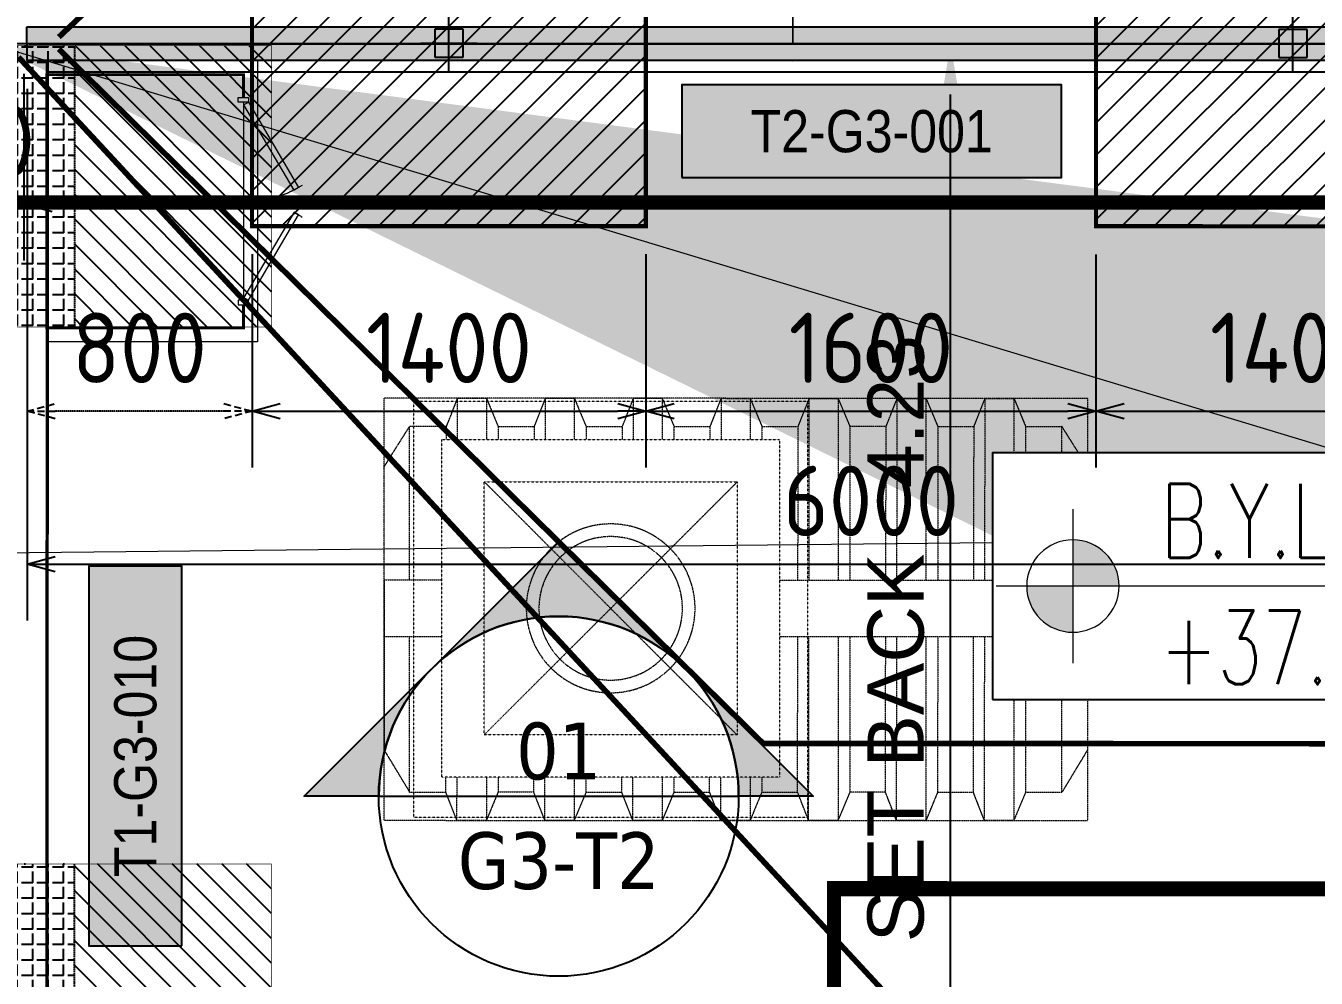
# Model space of a CAD drawing. Header units: centimetres. Extents: x -6122352 to 7132207, y -1694241 to 1947892.
# Drawn here: x 23496 to 28082, y -111773 to -108389 of the extents above; entities that cross this region are included whole.
import ezdxf
from ezdxf.enums import TextEntityAlignment as Align
from ezdxf.xclip import XClip

# ---------------------------------------------------------------- set-up
doc = ezdxf.new("R2010")
doc.units = ezdxf.units.CM
doc.header["$MEASUREMENT"] = 0
doc.header["$XCLIPFRAME"] = 2
doc.header["$PDMODE"] = 66
doc.header["$PDSIZE"] = 100
for name, pattern in [('2. HG-ST XR COL 3A (5V 7V 9V 11V - GF (4M & 5D-E)$0$HIDDEN', [0.375, 0.25, -0.125]), ('DASHED2', [0.375, 0.25, -0.125]), ('DU23023_KAA_00_XX_M2_TR_KPTB_0024$0$DU23023_KAA_00_XX_M2_TR_XRBS_0024$0$PHANTOM2', [1.25, 0.625, -0.125, 0.125, -0.125, 0.125, -0.125]), ('HIDDEN', [0.375, 0.25, -0.125]), ('LTH-4G-M-XR-GROUND FLOOR PLAN$0$HIDDEN2', [0.1875, 0.125, -0.0625]), ('XR-AR-END-SETTING OUT PLAN$0$23261-XR-AR-SI-GF$0$HIDDEN', [0.375, 0.25, -0.125])]:
    doc.linetypes.add(name, pattern=pattern)
for name, color, linetype in [('00-MI-DIM', 7, 'Continuous'), ('23585-XR-AR-BOUNDARY WALLS AND SETBACKS$0$setback', 7, 'XR-AR-END-SETTING OUT PLAN$0$23261-XR-AR-SI-GF$0$HIDDEN'), ('@MI-FOOTINGS', 7, 'Continuous'), ('@MI-REF LAYER', 7, 'Continuous'), ('@MI-TYPE-01', 30, 'Continuous'), ('@MI-TYPE-02', 6, 'Continuous'), ('B_TH_6', 7, 'Continuous'), ('CTECH-Text 2.5mm', 2, 'Continuous'), ('PANEL-TAGS', 7, 'Continuous'), ('VD-WS-TEXT', 8, 'Continuous'), ('VD-WS-WATER TANK', 7, 'Continuous'), ('XR-AR-END-SETTING OUT PLAN$0$23585-XR-AR-END-GROUND FLOOR$0$A-Flor-Strs', 1, 'Continuous'), ('XREF1$0$S-LEVELS', 2, 'Continuous'), ('XREF1$0$TYPICAL NEW PROFILE', 3, 'Continuous')]:
    doc.layers.add(name, color=color, linetype=linetype)
doc.layers.add('08-Compound Wall-2', color=6, linetype='Continuous', lineweight=25, true_color=0xff00ff)
doc.layers.add('23585-XR-AR-DAMAC PLOT LIMITS$0$1-End units', color=7, linetype='Continuous', lineweight=5, true_color=0xf8991e)
for name, color, linetype, lineweight in [('23585-XR-AR-DAMAC PLOT LIMITS$0$1-Mid units', 41, 'Continuous', 5), ('A-ANNO-TEXT', 3, 'Continuous', 25), ('LTH-4G-M-XR-GROUND FLOOR PLAN$0$1717 X Water Tank Location_5B$0$00 Line 2', 6, 'Continuous', 13), ('XREF1$0$36-TAGLVL', 23, 'Continuous', 9)]:
    doc.layers.add(name, color=color, linetype=linetype, lineweight=lineweight)
doc.layers.add('LTH-4G-M-XR-GROUND FLOOR PLAN$0$PDF_Geometry', color=7, linetype='Continuous', true_color=0xcccccc)
doc.styles.add('DIMTEXT', font='romans.shx', dxfattribs={"width": 0.8})
doc.styles.add('Gen-Text', font='arial.ttf', dxfattribs={"height": 2.5})
doc.styles.add('PANELTAG_STYLE', font='arial.ttf')
doc.styles.add('Schueco-BEMSTIL', font='isocpeur.ttf', dxfattribs={"width": 0.9})
doc.styles.get("Standard").update_dxf_attribs({"font": 'arial.ttf'})
doc.styles.add('tahoma', font='tahoma.ttf')
doc.styles.add('XREF1$0$DLT_TEXT', font='romans.shx', dxfattribs={"width": 0.7})
doc.dimstyles.new('Dim Arrow Ann', dxfattribs={"dimtxt": 2.5, "dimasz": 3, "dimexe": 1.5, "dimexo": 1.5, "dimgap": 1, "dimtad": 1, "dimdec": 0, "dimlfac": 1000, "dimzin": 0, "dimdsep": 46, "dimtxsty": 'Gen-Text', "dimblk": 'ARCHTICK', "dimcen": 0, "dimclrd": 7, "dimclre": 7, "dimclrt": 7, "dimadec": 0, "dimazin": 0, "dimtfac": 1, "dimtdec": 0, "dimtofl": 0, "dimtmove": 2, "dimatfit": 3, "dimfxl": 1, "dimtolj": 1, "dimtzin": 0, "dimlwd": 0, "dimlwe": 0, "dimarcsym": 0})
doc.dimstyles.new('DIM-25', dxfattribs={"dimscale": 25, "dimtxt": 2.5, "dimasz": 2.5, "dimexe": 1.25, "dimexo": 0.625, "dimgap": 1, "dimtad": 1, "dimdec": 0, "dimdsep": 46, "dimtxsty": 'DIMTEXT', "dimblk": 'AROW', "dimcen": 2.5, "dimse1": 1, "dimse2": 1, "dimclrd": 1, "dimclre": 1, "dimclrt": 2, "dimadec": 0, "dimazin": 0, "dimtfac": 1, "dimtdec": 0, "dimtmove": 0, "dimatfit": 3, "dimfxl": 1, "dimarcsym": 0})
doc.dimstyles.new('MI- JWC-TXT-2.5 MM', dxfattribs={"dimscale": 1.5, "dimtxt": 2.5, "dimasz": 1, "dimexe": 2, "dimexo": 1, "dimgap": 1, "dimtad": 1, "dimdec": 0, "dimdsep": 46, "dimtxsty": 'Schueco-BEMSTIL', "dimblk": 'OPEN30', "dimcen": 0, "dimdle": 2, "dimclrd": 140, "dimclre": 8, "dimclrt": 40, "dimadec": 0, "dimazin": 2, "dimtfac": 1, "dimtdec": 0, "dimtix": 1, "dimtmove": 2, "dimatfit": 3, "dimldrblk": 'OPEN', "dimfxl": 2, "dimlwd": -1, "dimlwe": -1, "dimarcsym": 0})
doc.dimstyles.get("Standard").update_dxf_attribs({"dimtxt": 5, "dimasz": 0.5, "dimexe": 0.18, "dimexo": 0.0625, "dimgap": 0.09, "dimtad": 0, "dimtih": 1, "dimtoh": 1, "dimdec": 0, "dimzin": 0, "dimdsep": 46, "dimtxsty": 'Standard', "dimcen": 0.09, "dimadec": 0, "dimazin": 0, "dimtfac": 1, "dimtdec": 0, "dimtofl": 0, "dimtmove": 0, "dimatfit": 3, "dimfxl": 1, "dimtolj": 1, "dimtzin": 0, "dimarcsym": 0})

# ---------------------------------------------------------------- blocks, each defined once
blk = doc.blocks.new('23585-XR-AR-BOUNDARY WALLS AND SETBACKS')
at = {"layer": '08-Compound Wall-2'}
blk.add_lwpolyline([(496541.7731, 2768864.5804), (496524.1519, 2768880.7264), (496522.0914, 2768878.4777), (496518.038, 2768874.0539), (496513.9846, 2768869.6301), (496509.9312, 2768865.2065), (496505.8776, 2768860.7825), (496503.7496, 2768858.4601), (496501.8242, 2768856.3589), (496497.7708, 2768851.9351), (496497.5682, 2768851.714), (496493.7174, 2768847.5113), (496493.5148, 2768847.2902), (496489.4614, 2768842.8663), (496487.6696, 2768840.911), (496505.2906, 2768824.7644)], dxfattribs=at)
at = {"layer": '23585-XR-AR-BOUNDARY WALLS AND SETBACKS$0$setback', "ltscale": 40, "const_width": 0.05}
blk.add_lwpolyline([(496524.3309, 2768876.6291), (496524.2296, 2768876.5186), (496520.1762, 2768872.0948), (496516.1228, 2768867.671), (496512.0694, 2768863.2474), (496508.0158, 2768858.8234), (496505.8878, 2768856.501), (496503.9623, 2768854.3997), (496499.909, 2768849.976), (496499.7068, 2768849.7552), (496495.8556, 2768845.5522), (496495.6534, 2768845.3314), (496491.6994, 2768841.0161), (496506.0763, 2768827.8422), (496510.2328, 2768832.3785), (496514.2862, 2768836.8022), (496518.3396, 2768841.226), (496522.3932, 2768845.6499), (496526.4466, 2768850.0736), (496530.5, 2768854.4974), (496534.5534, 2768858.9211), (496538.7081, 2768863.4555), (496524.3309, 2768876.6291)], dxfattribs=at)
blk = doc.blocks.new('A$C9d9485f6')
at = {"layer": 'A-ANNO-TEXT', "rotation": 312.4881850805905}
blk.add_blockref('23585-XR-AR-BOUNDARY WALLS AND SETBACKS', (-2377088.5348, -1504219.2521), dxfattribs=at)
blk = doc.blocks.new('23585-XR-AR-DAMAC PLOT LIMITS')
at = {"layer": '23585-XR-AR-DAMAC PLOT LIMITS$0$1-End units', "color": 251, "true_color": 0x636466}
blk.add_lwpolyline([(496511.3387, 2768831.3651), (496505.1555, 2768824.6169), (496487.4607, 2768840.8311), (496489.3877, 2768842.9339), (496493.4411, 2768847.3577), (496493.6437, 2768847.5789)], close=True, dxfattribs=at)
at = {"layer": '23585-XR-AR-DAMAC PLOT LIMITS$0$1-Mid units', "color": 251, "true_color": 0x636466}
for points in [[(496489.3877, 2768842.9339), (496471.6925, 2768859.1475), (496475.7459, 2768863.5715), (496493.4411, 2768847.3577)], [(496489.3877, 2768842.9339), (496487.4607, 2768840.8311), (496485.3329, 2768838.5089), (496467.6391, 2768854.7239), (496471.6925, 2768859.1475)]]:
    blk.add_lwpolyline(points, close=True, dxfattribs=at)
blk = doc.blocks.new('A$Cf093b529')
at = {"layer": 'A-ANNO-TEXT'}
blk.add_blockref('23585-XR-AR-DAMAC PLOT LIMITS', (-495391.9901, -2768603.4419), dxfattribs=at)
blk = doc.blocks.new('_ArchTick')
at = {"color": 0, "linetype": 'ByBlock', "const_width": 0.15}
blk.add_lwpolyline([(-0.5, -0.5), (0.5, 0.5)], dxfattribs=at)
blk = doc.blocks.new('XR-AR-END-SETTING OUT PLAN')
at = {"layer": 'XR-AR-END-SETTING OUT PLAN$0$23585-XR-AR-END-GROUND FLOOR$0$A-Flor-Strs', "color": 8}
blk.add_lwpolyline([(3000.1, 19773.3), (3000.1, 20973.3), (9090, 20973.2)], dxfattribs=at)
blk = doc.blocks.new('END UNIT')
at = {"xscale": 0.001, "yscale": 0.001, "zscale": 0.001}
blk.add_blockref('XR-AR-END-SETTING OUT PLAN', (-9.1502, 0), dxfattribs=at)
blk = doc.blocks.new('TH_6')
blk.add_blockref('END UNIT', (495802.3054, 2769163.9966))
blk = doc.blocks.new('A$Ce2a03a74')
at = {"layer": 'B_TH_6', "xscale": 999.9914829579993, "yscale": 999.9914829579993, "zscale": 999.9914829579993}
blk.add_blockref('TH_6', (-495790404.5, -2769140733.3), dxfattribs=at)
blk = doc.blocks.new('23585-XR-AR-MALDIVE-2$0$TH_6')
at = {"ltscale": 10, "xscale": 0.00100002623446598, "yscale": 0.00100002623446598, "zscale": 0.00100002623446598}
blk.add_blockref('A$Ce2a03a74', (495794.6272, 2769164.3184), dxfattribs=at)
blk = doc.blocks.new('A$C7cae1d29')
at = {"color": 1, "true_color": 0xeb0000, "const_width": 0.008}
blk.add_lwpolyline([(33.1501, 0.0002), (27.1501, 0.0002), (21.1502, 0.0003), (15.1501, 0.0002), (9.1502, 0.0003), (0, 0.0003), (0.0003, 24.0004), (2.8502, 24.0003), (8.8502, 24.0003), (9.1502, 24.0003), (14.8502, 24.0003), (15.1502, 24.0003), (21.1502, 24.0003), (24.0024, 24.0001), (27.152, 24.0001), (33.1504, 24.0002), (42.303, 24.0002), (42.3028, 0)], close=True, dxfattribs=at)
blk = doc.blocks.new('AROW')
at = {"color": 1, "ltscale": 100}
for p, q in [((0, -1), (0, 1)), ((0, 0), (-3, 0))]:
    blk.add_line(p, q, dxfattribs=at)
blk.add_solid([(-1.28, 0.213), (-1.28, -0.213), (0, 0)], dxfattribs=at)
blk = doc.blocks.new('*D426')
at = {"layer": 'CTECH-Text 2.5mm', "color": 8, "lineweight": -2, "ltscale": 10, "transparency": 16777216}
blk.add_line((0.1, -0.1674), (0.9, -0.1674), dxfattribs=at)
at = {"layer": 'Defpoints', "color": 0, "ltscale": 10, "transparency": 16777216}
for p in [(0.05, 0), (0.95, 0), (0.95, -0.1674)]:
    blk.add_point(p, dxfattribs=at)
at = {"layer": 'CTECH-Text 2.5mm', "color": 8, "lineweight": -2, "ltscale": 10, "transparency": 16777216, "xscale": 0.05, "yscale": 0.05, "zscale": 0.05, "rotation": 180}
blk.add_blockref('AROW', (0.05, -0.1674), dxfattribs=at)
at = {"layer": 'CTECH-Text 2.5mm', "color": 8, "lineweight": -2, "ltscale": 10, "transparency": 16777216, "xscale": 0.05, "yscale": 0.05, "zscale": 0.05}
blk.add_blockref('AROW', (0.95, -0.1674), dxfattribs=at)
at = {"layer": 'CTECH-Text 2.5mm', "color": 8, "ltscale": 10, "transparency": 16777216, "insert": (0.5, -0.1124), "char_height": 0.09, "attachment_point": 5, "style": 'DIMTEXT'}
blk.add_mtext('900', dxfattribs=at)
blk = doc.blocks.new('*D425')
at = {"layer": 'CTECH-Text 2.5mm', "color": 8, "lineweight": -2, "ltscale": 10, "transparency": 16777216}
blk.add_line((0.8453, -0.65), (0.8453, -0.05), dxfattribs=at)
at = {"layer": 'Defpoints', "color": 0, "ltscale": 10, "transparency": 16777216}
for p in [(0.8453, 0), (0.95, 0), (0.95, -0.7)]:
    blk.add_point(p, dxfattribs=at)
at = {"layer": 'CTECH-Text 2.5mm', "color": 8, "lineweight": -2, "ltscale": 10, "transparency": 16777216, "xscale": 0.05, "yscale": 0.05, "zscale": 0.05}
for p, rotation in [((0.8453, 0), 90), ((0.8453, -0.7), 270)]:
    blk.add_blockref('AROW', p, dxfattribs=dict(at, rotation=rotation))
at = {"layer": 'CTECH-Text 2.5mm', "color": 8, "ltscale": 10, "transparency": 16777216, "insert": (0.7903, -0.35), "char_height": 0.09, "attachment_point": 5, "rotation": 90, "style": 'DIMTEXT'}
blk.add_mtext('700', dxfattribs=at)
blk = doc.blocks.new('WATER TANK-5G')
at = {"layer": 'VD-WS-WATER TANK', "color": 8, "linetype": 'HIDDEN', "lineweight": 0}
for p, q in [((-1250, 750), (-1250, -750)), ((-1250, 750), (1250, 750)), ((1250, -750), (1250, 750)), ((-1250, 506.4), (-1159.5, 650)), ((-1030.3, 650.1), (-1159.5, 650)), ((-1030.3, 650.1), (-1159.5, 650)), ((-1159.5, 104.3), (-1159.5, 650)), ((-717.8, 650.4), (-847, 650.3)), ((-534.5, 650.3), (-405.3, 650.3)), ((-92.8, 650.3), (-222, 650)), ((219.7, 650.3), (90.5, 650.3)), ((532.2, 650.3), (403, 650.3)), ((844.7, 650.2), (715.5, 650)), ((1030.3, 650.1), (1159.5, 650)), ((1030.3, 650.1), (1159.5, 650)), ((1159.5, 104.3), (1159.5, 650)), ((1250, 506.4), (1159.5, 650)), ((-1250, 6.4), (-1250, 506.4)), ((1250, 6.4), (1250, 506.4)), ((1250, 6.4), (1250, 506.4)), ((-1250, 104.3), (-1250, -97.9)), ((1250, 104.3), (1250, -97.9)), ((-1250, 0), (-1250, -500)), ((1250, 0), (1250, -500)), ((1250, 0), (1250, -500)), ((-1159.5, -650), (-1159.5, -97.9)), ((1159.5, -649.4), (1159.5, -97.9)), ((-1250, -500), (-1159.5, -650)), ((1250, -500), (1159.5, -649.4)), ((-1030.2, -649.9), (-1159.5, -650)), ((-717.8, -649.6), (-844.7, -649.7)), ((-532.2, -649.7), (-405.3, -649.7)), ((-92.8, -649.7), (-219.7, -650)), ((219.7, -649.8), (92.8, -649.8)), ((532.2, -649.4), (405.3, -649.7)), ((532.3, -650), (532.2, -650)), ((844.7, -649), (717.8, -649.2)), ((1159.5, -649.4), (1030.3, -649.7)), ((1250, -750), (-1250, -750))]:
    blk.add_line(p, q, dxfattribs=at)
at = {"layer": 'VD-WS-WATER TANK', "color": 8, "linetype": 'HIDDEN', "lineweight": 0, "ltscale": 0.2}
for p, q in [((-5.4, 453.5), (894.6, -446.5)), ((894.6, 453.5), (-5.4, -446.5))]:
    blk.add_line(p, q, dxfattribs=at)
at = {"layer": 'VD-WS-WATER TANK', "color": 8, "linetype": 'HIDDEN', "lineweight": 0}
for points in [[(-885.4, 104.3), (-886.4, 750), (-988.6, 750), (-1030.3, 650.3), (-1030.3, 104.3)], [(-988.6, 750), (-988.6, 104.3)], [(-846, 104.3), (-847, 650.3), (-886.4, 750)], [(-572.9, 104.3), (-573.9, 750), (-676.1, 750), (-717.8, 650.3), (-717.8, 104.3)], [(-676.1, 750), (-676.1, 104.3)], [(-533.5, 104.3), (-534.5, 650.3), (-573.9, 750)], [(-260.4, 104.3), (-261.4, 750), (-363.6, 750), (-405.3, 650.3), (-405.3, 104.3)], [(-363.6, 750), (-363.6, 104.3)], [(-221, 104.3), (-222, 650.3), (-261.4, 750)], [(51.3, 603.5), (51.1, 750), (-51.1, 750), (-92.8, 650.3), (-92.8, 603.5)], [(-51.1, 750), (-51.1, 603.5)], [(90.6, 603.5), (90.5, 650.3), (51.1, 750)], [(363.8, 603.5), (363.6, 750), (261.4, 750), (219.7, 650.3), (219.7, 603.5)], [(261.4, 750), (261.4, 603.5)], [(403.1, 603.5), (403, 650.3), (363.6, 750)], [(676.3, 603.5), (676.1, 750), (573.9, 750), (532.2, 650.3), (532.2, 603.5)], [(573.9, 750), (573.9, 603.5)], [(715.6, 603.5), (715.5, 650.3), (676.1, 750)], [(988.8, 603.5), (988.6, 750), (886.4, 750), (844.7, 650.3), (844.7, 603.5)], [(886.4, 750), (886.4, 603.5)], [(1028.1, 603.5), (1028, 650.3), (988.6, 750)], [(-155.4, 104.3), (-1250, 104.3), (-1250, -97.9), (-155.4, -97.9)], [(1044.6, -97.9), (1250, -97.9), (1250, 104.3), (1044.6, 104.3)], [(-1030.3, -97.9), (-1030.3, -649.7), (-988.6, -750), (-884.1, -750), (-844.7, -649.7), (-845.6, -97.9)], [(-988.6, -97.9), (-988.6, -750)], [(-884.1, -750), (-885.1, -97.9)], [(-717.8, -97.9), (-717.8, -649.7), (-676.1, -750), (-571.6, -750), (-532.2, -649.7), (-533.1, -97.9)], [(-676.1, -97.9), (-676.1, -750)], [(-571.6, -750), (-572.6, -97.9)], [(-405.3, -97.9), (-405.3, -649.7), (-363.6, -750), (-259.1, -750), (-219.7, -649.7), (-220.6, -97.9)], [(-363.6, -97.9), (-363.6, -750)], [(-259.1, -750), (-260.1, -97.9)], [(-92.8, -596.5), (-92.8, -649.7), (-51.1, -750), (53.4, -750), (92.8, -649.7), (92.8, -596.5)], [(-51.1, -596.5), (-51.1, -750)], [(53.4, -750), (53.2, -596.5)], [(219.7, -596.5), (219.7, -649.7), (261.4, -750), (365.9, -750), (405.3, -649.7), (405.3, -596.5)], [(261.4, -596.5), (261.4, -750)], [(365.9, -750), (365.7, -596.5)], [(532.2, -596.5), (532.2, -649.7), (573.9, -750), (678.4, -750), (717.8, -649.7), (717.8, -596.5)], [(573.9, -596.5), (573.9, -750)], [(678.4, -750), (678.2, -596.5)], [(844.7, -596.5), (844.7, -649.7), (886.4, -750), (990.9, -750), (1030.3, -649.7), (1030.2, -596.5)], [(886.4, -596.5), (886.4, -750)], [(990.9, -750), (990.6, -596.5)]]:
    blk.add_lwpolyline(points, dxfattribs=at)
at = {"layer": 'VD-WS-WATER TANK', "color": 8, "linetype": 'HIDDEN', "lineweight": 0, "ltscale": 0.2}
for points in [[(-255.4, -739.7), (1144.6, -739.7), (1144.6, 740.3), (-255.4, 740.3)], [(-155.4, -596.5), (1044.6, -596.5), (1044.6, 603.5), (-155.4, 603.5)], [(-5.4, -446.5), (894.6, -446.5), (894.6, 453.5), (-5.4, 453.5)]]:
    blk.add_lwpolyline(points, close=True, dxfattribs=at)
at = {"layer": 'VD-WS-WATER TANK', "color": 8, "linetype": 'HIDDEN', "lineweight": 0}
for radius in [300, 255]:
    blk.add_circle((444.6, 3.5), radius, dxfattribs=at)
blk = doc.blocks.new('XREF1$0$LVL  ATTR')
at = {"color": 7}
blk.add_wipeout([(-0.3373, 0.3835), (1.8973, 0.3835), (1.8973, -0.4505), (-0.3373, -0.4505)], dxfattribs=at)
at = {"layer": 'XREF1$0$36-TAGLVL', "extrusion": (-4.88814e-07, 1.40652e-17, 1)}
h = blk.add_hatch(color=252, dxfattribs=at)
h.paths.add_polyline_path([(-0.0654, 0.1563, 0.414214), (-0.2216, 0), (-0.0654, 0)])
h.paths.add_polyline_path([(0.0909, 0), (-0.0654, 0), (-0.0654, -0.1562, 0.414214)])
for p, q in [((-0.0654, -0.2604), (-0.0654, 0.2604)), ((1.3511, 0, 0), (-0.3253, 0, 0))]:
    blk.add_line(p, q, dxfattribs=at)
blk.add_circle((-0.0654, 0, 0), 0.1562, dxfattribs=at)
at = {"layer": 'XREF1$0$S-LEVELS', "color": 1}
blk.add_lwpolyline([(-0.3373, 0.3835), (1.8973, 0.3835), (1.8973, -0.4505), (-0.3373, -0.4505)], close=True, dxfattribs=at)
at = {"layer": 'XREF1$0$TYPICAL NEW PROFILE', "color": 3, "style": 'XREF1$0$DLT_TEXT', "width": 0.7}
for tag, p in [('+0.00M', (0.2413, 0.0671, -0.0001)), ('S.S.L', (0.2413, -0.3453, -0.0001))]:
    blk.add_attdef(tag, p, '', height=0.25, dxfattribs=at)
blk = doc.blocks.new('*D463')
at = {"color": 0, "lineweight": -2, "transparency": 16777216}
for p, q in [((494322.9838, 2767884.4958), (494323.3618, 2767884.4958)), ((494323.1818, 2767880.448), (494323.1818, 2767884.3158)), ((494322.8338, 2767880.268), (494323.3618, 2767880.268))]:
    blk.add_line(p, q, dxfattribs=at)
at = {"color": 0, "transparency": 16777216}
for points in [[(494323.1518, 2767884.3158), (494323.2118, 2767884.3158), (494323.1818, 2767884.4958)], [(494323.1518, 2767880.448), (494323.2118, 2767880.448), (494323.1818, 2767880.268)]]:
    blk.add_solid(points, dxfattribs=at)
at = {"layer": 'Defpoints', "color": 0, "transparency": 16777216}
for p in [(494322.9213, 2767884.4958), (494323.1818, 2767884.4958), (494322.7713, 2767880.268)]:
    blk.add_point(p, dxfattribs=at)
at = {"color": 0, "transparency": 16777216, "insert": (494322.9883, 2767882.3819), "char_height": 0.2, "attachment_point": 5, "rotation": 90}
blk.add_mtext('\\A1;SET BACK   4.23', dxfattribs=at)
blk = doc.blocks.new('A$C9394d01d')
at = {"color": 1, "true_color": 0xeb0000, "const_width": 0.008}
blk.add_lwpolyline([(34.126, -22.1802), (28.126, -22.1802), (22.1261, -22.18), (16.126, -22.1802), (10.1261, -22.18), (0.9759, -22.18), (0.9762, 1.82), (3.8262, 1.8199), (9.8262, 1.8199), (10.1261, 1.82), (15.8262, 1.8199), (16.1261, 1.82), (22.1261, 1.82), (24.9783, 1.8198), (28.128, 1.8198), (34.1263, 1.8198), (43.2789, 1.8198), (43.2787, -22.1803)], close=True, dxfattribs=at)
blk = doc.blocks.new('T2-FOOTING PLAN')
at = {"layer": '@MI-FOOTINGS', "transparency": 33554679}
h = blk.add_hatch(dxfattribs=at)
h.set_pattern_fill('ANSI31', color=8, scale=650)
h.paths.add_polyline_path([(-700, 650), (700, 650), (700, -650), (-700, -650)])
at = {"layer": '@MI-FOOTINGS', "color": 160, "true_color": 0x3340f0, "const_width": 15}
blk.add_lwpolyline([(-700, 650), (700, 650), (700, -650), (-700, -650)], close=True, dxfattribs=at)
at = {"layer": '@MI-FOOTINGS', "color": 30}
blk.add_point((0, 0), dxfattribs=at)
blk = doc.blocks.new('_Open30')
at = {"color": 0, "linetype": 'ByBlock', "lineweight": -2}
for p, q in [((-1, 0.268), (0, 0)), ((0, 0), (-1, -0.268)), ((0, 0), (-1, 0))]:
    blk.add_line(p, q, dxfattribs=at)
blk = doc.blocks.new('*D1677')
at = {"layer": '@MI-TYPE-02', "color": 8, "transparency": 16777216}
for p, q in [((-2200.3, -688.4), (-2200.3, -1446.1)), ((-800.3, -688.6), (-800.3, -1446.1))]:
    blk.add_line(p, q, dxfattribs=at)
at = {"layer": '@MI-TYPE-02', "color": 140, "transparency": 16777216}
blk.add_line((-2100.3, -1246.1), (-900.3, -1246.1), dxfattribs=at)
at = {"layer": 'Defpoints', "color": 0, "transparency": 16777216}
for p in [(-2200.3, -588.4), (-800.3, -588.6), (-800.3, -1246.1)]:
    blk.add_point(p, dxfattribs=at)
at = {"layer": '@MI-TYPE-02', "color": 140, "transparency": 16777216, "xscale": 100, "yscale": 100, "zscale": 100, "rotation": 180}
blk.add_blockref('_Open30', (-2200.3, -1246.1), dxfattribs=at)
at = {"layer": '@MI-TYPE-02', "color": 140, "transparency": 16777216, "xscale": 100, "yscale": 100, "zscale": 100}
blk.add_blockref('_Open30', (-800.3, -1246.1), dxfattribs=at)
at = {"layer": '@MI-TYPE-02', "color": 40, "transparency": 16777216, "insert": (-1500.3, -1021.1), "char_height": 250, "attachment_point": 5, "style": 'Schueco-BEMSTIL'}
blk.add_mtext('1400', dxfattribs=at)
blk = doc.blocks.new('_Open')
at = {"color": 0, "linetype": 'ByBlock', "lineweight": -2}
for p, q in [((-1, 0.2), (0, 0)), ((-1, -0.2), (0, 0)), ((0, 0), (-1, 0))]:
    blk.add_line(p, q, dxfattribs=at)
blk = doc.blocks.new('*D1675')
at = {"layer": '@MI-TYPE-02', "color": 8, "transparency": 16777216}
for p, q in [((-800.3, -688.6), (-800.3, -1446.1)), ((799.7, -688.9), (799.7, -1446.1))]:
    blk.add_line(p, q, dxfattribs=at)
at = {"layer": '@MI-TYPE-02', "color": 140, "transparency": 16777216}
blk.add_line((-700.3, -1246.1), (699.7, -1246.1), dxfattribs=at)
at = {"layer": 'Defpoints', "color": 0, "transparency": 16777216}
for p in [(-800.3, -588.6), (799.7, -588.9), (799.7, -1246.1)]:
    blk.add_point(p, dxfattribs=at)
at = {"layer": '@MI-TYPE-02', "color": 140, "transparency": 16777216, "xscale": 100, "yscale": 100, "zscale": 100, "rotation": 180}
blk.add_blockref('_Open30', (-800.3, -1246.1), dxfattribs=at)
at = {"layer": '@MI-TYPE-02', "color": 140, "transparency": 16777216, "xscale": 100, "yscale": 100, "zscale": 100}
blk.add_blockref('_Open30', (799.7, -1246.1), dxfattribs=at)
at = {"layer": '@MI-TYPE-02', "color": 40, "transparency": 16777216, "insert": (-0.3, -1021.1), "char_height": 250, "attachment_point": 5, "style": 'Schueco-BEMSTIL'}
blk.add_mtext('1600', dxfattribs=at)
blk = doc.blocks.new('*D1676')
at = {"layer": '@MI-TYPE-02', "color": 8, "transparency": 16777216}
for p, q in [((799.7, -688.9), (799.7, -1446.1)), ((2199.7, -689.1), (2199.7, -1446.1))]:
    blk.add_line(p, q, dxfattribs=at)
at = {"layer": '@MI-TYPE-02', "color": 140, "transparency": 16777216}
blk.add_line((899.7, -1246.1), (2099.7, -1246.1), dxfattribs=at)
at = {"layer": 'Defpoints', "color": 0, "transparency": 16777216}
for p in [(799.7, -588.9), (2199.7, -589.1), (2199.7, -1246.1)]:
    blk.add_point(p, dxfattribs=at)
at = {"layer": '@MI-TYPE-02', "color": 140, "transparency": 16777216, "xscale": 100, "yscale": 100, "zscale": 100, "rotation": 180}
blk.add_blockref('_Open30', (799.7, -1246.1), dxfattribs=at)
at = {"layer": '@MI-TYPE-02', "color": 140, "transparency": 16777216, "xscale": 100, "yscale": 100, "zscale": 100}
blk.add_blockref('_Open30', (2199.7, -1246.1), dxfattribs=at)
at = {"layer": '@MI-TYPE-02', "color": 40, "transparency": 16777216, "insert": (1499.7, -1021.1), "char_height": 250, "attachment_point": 5, "style": 'Schueco-BEMSTIL'}
blk.add_mtext('1400', dxfattribs=at)
blk = doc.blocks.new('*D1673')
at = {"layer": '@MI-TYPE-02', "color": 8, "transparency": 16777216}
for p, q in [((419218.9, -136783.5), (419218.9, -138673.4)), ((425218.9, -136783.4), (425218.9, -138673.4))]:
    blk.add_line(p, q, dxfattribs=at)
at = {"layer": '@MI-TYPE-02', "color": 140, "transparency": 16777216}
blk.add_line((419318.9, -138473.4), (425118.9, -138473.4), dxfattribs=at)
at = {"layer": 'Defpoints', "color": 0, "transparency": 16777216}
for p in [(419218.9, -136683.5), (425218.9, -136683.4), (425218.9, -138473.4)]:
    blk.add_point(p, dxfattribs=at)
at = {"layer": '@MI-TYPE-02', "color": 140, "transparency": 16777216, "xscale": 100, "yscale": 100, "zscale": 100, "rotation": 180}
blk.add_blockref('_Open30', (419218.9, -138473.4), dxfattribs=at)
at = {"layer": '@MI-TYPE-02', "color": 140, "transparency": 16777216, "xscale": 100, "yscale": 100, "zscale": 100}
blk.add_blockref('_Open30', (425218.9, -138473.4), dxfattribs=at)
at = {"layer": '@MI-TYPE-02', "color": 40, "transparency": 16777216, "insert": (422218.9, -138248.4), "char_height": 250, "attachment_point": 5, "style": 'Schueco-BEMSTIL'}
blk.add_mtext('6000', dxfattribs=at)
blk = doc.blocks.new('*D1685')
at = {"layer": '@MI-TYPE-02', "color": 8, "linetype": '2. HG-ST XR COL 3A (5V 7V 9V 11V - GF (4M & 5D-E)$0$HIDDEN', "transparency": 16777216}
blk.add_line((-3000, -100), (-3000, -1446.1), dxfattribs=at)
at = {"layer": '@MI-TYPE-02', "color": 8, "transparency": 16777216}
blk.add_line((-2200.3, -688.4), (-2200.3, -1446.1), dxfattribs=at)
at = {"layer": '@MI-TYPE-02', "color": 140, "linetype": '2. HG-ST XR COL 3A (5V 7V 9V 11V - GF (4M & 5D-E)$0$HIDDEN', "transparency": 16777216}
blk.add_line((-2300.3, -1246.1), (-2900, -1246.1), dxfattribs=at)
at = {"layer": 'Defpoints', "color": 0, "linetype": '2. HG-ST XR COL 3A (5V 7V 9V 11V - GF (4M & 5D-E)$0$HIDDEN', "transparency": 16777216}
for p in [(-3000, 0), (-2200.3, -588.4), (-3000, -1246.1)]:
    blk.add_point(p, dxfattribs=at)
at = {"layer": '@MI-TYPE-02', "color": 140, "linetype": '2. HG-ST XR COL 3A (5V 7V 9V 11V - GF (4M & 5D-E)$0$HIDDEN', "transparency": 16777216, "xscale": 100, "yscale": 100, "zscale": 100, "rotation": 180}
blk.add_blockref('_Open30', (-3000, -1246.1), dxfattribs=at)
at = {"layer": '@MI-TYPE-02', "color": 140, "linetype": '2. HG-ST XR COL 3A (5V 7V 9V 11V - GF (4M & 5D-E)$0$HIDDEN', "transparency": 16777216, "xscale": 100, "yscale": 100, "zscale": 100}
blk.add_blockref('_Open30', (-2200.3, -1246.1), dxfattribs=at)
at = {"layer": '@MI-TYPE-02', "color": 40, "linetype": '2. HG-ST XR COL 3A (5V 7V 9V 11V - GF (4M & 5D-E)$0$HIDDEN', "transparency": 16777216, "insert": (-2600.2, -1021.1), "char_height": 250, "attachment_point": 5, "style": 'Schueco-BEMSTIL'}
blk.add_mtext('800', dxfattribs=at)
blk = doc.blocks.new('*U1873')
h = blk.add_hatch(color=94)
edge = h.paths.add_edge_path()
edge.add_line((-2961.311, 0), (-2964.599, 0))
edge.add_line((-2964.599, 0), (-2953.374, 11.225))
edge.add_line((-2953.374, 11.225), (-2942.148, 0))
edge.add_line((-2942.148, 0), (-2945.436, 0))
edge.add_arc((-2953.374, 0), 7.938, 0, 180)
at = {"color": 94}
blk.add_line((-2961.311, 0), (-2945.436, 0), dxfattribs=at)
blk.add_lwpolyline([(-2961.311, 0), (-2964.599, 0), (-2953.374, 11.225), (-2942.148, 0), (-2945.436, 0, 1)], format="xyb", close=True, dxfattribs=at)
blk.add_circle((-2953.374, 0), 7.938, dxfattribs=at)
at = {"style": 'tahoma', "flags": 8}
for tag, p in [('VIEWNUMBER-b', (-2953.374, 0)), ('VIEWNUMBER', (0, 0))]:
    blk.add_attdef(tag, text='', height=2.5, dxfattribs=at).set_placement(p, align=Align.BOTTOM_CENTER)
for tag, p in [('SHEETNUMBER-b', (-2953.374, -1.588)), ('SHEETNUMBER', (0, -1.588))]:
    blk.add_attdef(tag, text='', height=2.5, dxfattribs=at).set_placement(p, align=Align.TOP_CENTER)
blk = doc.blocks.new('PANELTAG')
at = {"layer": 'PANEL-TAGS', "color": 1}
blk.add_lwpolyline([(-13.5, -3.3), (13.5, -3.3), (13.5, 3.3), (-13.5, 3.3)], close=True, dxfattribs=at)
at = {"layer": 'PANEL-TAGS', "color": 40, "true_color": 0xffd700}
blk.add_solid([(-13.5, -3.3), (13.5, -3.3), (-13.5, 3.3), (13.5, 3.3)], dxfattribs=at)
at = {"layer": 'PANEL-TAGS', "color": 5, "style": 'PANELTAG_STYLE', "width": 0.85}
blk.add_attdef('TAGNO', text='', height=3, dxfattribs=at).set_placement((0, 0), align=Align.MIDDLE)
blk = doc.blocks.new('M3 REF WITH TABLES')
at = {"color": 1, "const_width": 0.02}
for points in [[(30.2053, -2.5257), (30.1517, 0.9204), (32.1257, 3.0752), (30.1309, 4.9006), (32.1257, 3.0752), (42.3172, 14.198), (46.2184, 14.9529)], [(30.2365, -2.5543), (33.7483, -2.3751), (44.0783, 8.8984), (46.0707, 7.0703), (44.0783, 8.8984), (45.9143, 10.9021), (46.2545, 14.9198)], [(47.7504, -18.8529), (47.5788, -13.7785), (37.8158, -4.809), (38.0659, -4.5322), (37.8158, -4.809), (35.431, -2.6501), (30.1613, -2.6795)]]:
    blk.add_lwpolyline(points, dxfattribs=at)
blk = doc.blocks.new('T1-FOOTING')
at = {"transparency": 33554679}
h = blk.add_hatch(dxfattribs=at)
h.set_pattern_fill('ANGLE', color=256, scale=500)
h.set_pattern_definition([(0, (0, 0), (0, 137.5), [100, -37.5]), (90, (0, 0), (-137.5, 8e-15), [100, -37.5])])
h.paths.add_polyline_path([(-500, -300), (500, -300), (500, 0), (-500, 0)])
h.paths.add_polyline_path([(-499.75, -299.75), (499.75, -299.75), (499.75, -0.25), (-499.75, -0.25)], flags=16)
h = blk.add_hatch(dxfattribs=at)
h.set_pattern_fill('ANGLE', color=8, scale=200)
h.set_pattern_definition([(0, (0, 0), (0, 55), [40, -15]), (90, (0, 0), (-55, 3e-15), [40, -15])])
h.paths.add_polyline_path([(500, -300), (500, 0), (-500, 0), (-500, -300)])
h = blk.add_hatch(dxfattribs=at)
h.set_pattern_fill('ANSI31', color=8, scale=500)
h.paths.add_polyline_path([(500, -1000), (500, -300), (-500, -300), (-500, -1000)])
at = {"layer": '@MI-TYPE-01', "color": 240, "linetype": 'DASHED2', "true_color": 0xed1f24}
blk.add_line((-500, -300), (500, -300), dxfattribs=at)
at = {"layer": '@MI-TYPE-01', "color": 240, "true_color": 0xed1f24, "const_width": 2.5}
blk.add_lwpolyline([(-500, 0), (500, 0), (500, -1000), (-500, -1000)], close=True, dxfattribs=at)
blk = doc.blocks.new('*D3764')
at = {"layer": '@MI-TYPE-01', "color": 8, "transparency": 16777216}
for p, q in [((23089, -108547.8), (23089, -109222.4)), ((23489, -108559), (23489, -109222.4))]:
    blk.add_line(p, q, dxfattribs=at)
at = {"layer": '@MI-TYPE-01', "color": 140, "transparency": 16777216}
for p, q in [((22989, -109022.4), (22889, -109022.4)), ((23089, -109022.4), (23489, -109022.4)), ((23589, -109022.4), (23689, -109022.4))]:
    blk.add_line(p, q, dxfattribs=at)
at = {"layer": 'Defpoints', "color": 0, "transparency": 16777216}
for p in [(23089, -108447.8), (23489, -108459), (23489, -109022.4)]:
    blk.add_point(p, dxfattribs=at)
at = {"layer": '@MI-TYPE-01', "color": 140, "transparency": 16777216, "xscale": 100, "yscale": 100, "zscale": 100}
blk.add_blockref('_Open30', (23089, -109022.4), dxfattribs=at)
at = {"layer": '@MI-TYPE-01', "color": 140, "transparency": 16777216, "xscale": 100, "yscale": 100, "zscale": 100, "rotation": 180}
blk.add_blockref('_Open30', (23489, -109022.4), dxfattribs=at)
at = {"layer": '@MI-TYPE-01', "color": 40, "transparency": 16777216, "insert": (23289, -108797.4), "char_height": 250, "attachment_point": 5, "style": 'Schueco-BEMSTIL'}
blk.add_mtext('400', dxfattribs=at)
blk = doc.blocks.new('A$C105233b1')
at = {"layer": 'LTH-4G-M-XR-GROUND FLOOR PLAN$0$1717 X Water Tank Location_5B$0$00 Line 2', "color": 8, "linetype": 'Continuous'}
blk.add_lwpolyline([(0.8683, -0.7, 0.01, 0.01, 0), (0.95, -0.7, 0.01, 0.01, 0), (0.95, 0, 0.01, 0.01, 0), (0.05, 0, 0.01, 0.01, 0), (0.05, -0.7, 0.01, 0.01, 0), (0.1308, -0.7, 0, 0, 0)], format="xyseb", dxfattribs=at)
at = {"layer": 'LTH-4G-M-XR-GROUND FLOOR PLAN$0$PDF_Geometry', "color": 8, "lineweight": 5}
for points in [[(1, -0.75), (1, 0), (0, 0), (0, -0.75), (1, -0.75)], [(0.148, -0.7), (0.8512, -0.7)]]:
    blk.add_lwpolyline(points, dxfattribs=at)
for points in [[(0.148, -0.7172), (0.148, -0.6812), (0.1308, -0.6812), (0.1308, -0.7172)], [(0.8512, -0.7172), (0.8512, -0.6812), (0.8683, -0.6812), (0.8683, -0.7172)], [(0.4512, -0.8952), (0.4606, -0.8796), (0.1574, -0.7016), (0.148, -0.7172)], [(0.548, -0.8952), (0.5386, -0.8796), (0.8418, -0.7016), (0.8512, -0.7172)]]:
    blk.add_lwpolyline(points, close=True, dxfattribs=at)
at = {"layer": 'LTH-4G-M-XR-GROUND FLOOR PLAN$0$PDF_Geometry', "color": 8, "linetype": 'LTH-4G-M-XR-GROUND FLOOR PLAN$0$HIDDEN2', "lineweight": 5}
for centre, start, end in [((0.148, -0.7172), 327.141, 2.8024), ((0.8512, -0.7172), 177.1982, 212.8596)]:
    blk.add_arc(centre, 0.3516, start, end, dxfattribs=at)
at = {"layer": 'CTECH-Text 2.5mm', "ltscale": 10}
dim = blk.add_linear_dim(base=(0.95, -0.1674), p1=(0.05, 0), p2=(0.95, 0), dimstyle='DIM-25', override={"dimscale": 1, "dimtxt": 0.09, "dimasz": 0.05, "dimgap": 0.01, "dimlfac": 1000, "dimclrd": 8, "dimclre": 8, "dimclrt": 8}, dxfattribs=at)
dim.commit()
dim.dimension.update_dxf_attribs({"geometry": '*D426', "text_midpoint": (0.5, -0.1124)})
dim = blk.add_linear_dim(base=(0.8453, 0), p1=(0.95, -0.7), p2=(0.95, 0), angle=90, dimstyle='DIM-25', override={"dimscale": 1, "dimtxt": 0.09, "dimasz": 0.05, "dimgap": 0.01, "dimlfac": 1000, "dimclrd": 8, "dimclre": 8, "dimclrt": 8}, dxfattribs=at)
dim.commit()
dim.dimension.update_dxf_attribs({"geometry": '*D425', "text_midpoint": (0.7903, -0.35)})
blk = doc.blocks.new('A$C0dde5bbf')
at = {"color": 1, "true_color": 0xeb0000, "const_width": 0.008}
blk.add_lwpolyline([(45.1526, 0), (39.1528, 0.0001), (33.1528, 0.0001), (27.1528, 0.0001), (21.1526, 0.0003), (15.1526, 0.0003), (9.1526, 0.0003), (0, 0.0003), (0.0007, 24.0004), (2.8529, 24.0002), (8.8529, 24.0002), (9.1529, 24.0003), (14.8529, 24.0002), (15.1529, 24.0003), (21.1529, 24.0003), (24.0028, 24.0002), (27.1527, 24.0001), (33.153, 24.0001), (39.1529, 24), (45.1529, 24), (51.1529, 24), (54.3028, 24), (54.3027, 0.0001)], close=True, dxfattribs=at)
at = {"linetype": 'Continuous', "xscale": -0.9999999999999999, "rotation": 90.00056989643821}
blk.add_blockref('A$C105233b1', (0.2008, 23.9404), dxfattribs=at)
at = {"layer": 'VD-WS-TEXT', "xscale": -0.001, "yscale": 0.001, "zscale": 0.001, "rotation": 359.9999650036473}
blk.add_blockref('WATER TANK-5G', (2.6507, 21.9904), dxfattribs=at)
blk = doc.blocks.new('A$C9e9a1b4a')
at = {"color": 1, "true_color": 0xeb0000, "const_width": 0.008}
blk.add_lwpolyline([(50.7907, -13.4523), (44.7908, -13.4521), (38.7908, -13.4521), (32.7908, -13.4521), (26.7907, -13.452), (20.7907, -13.452), (14.7907, -13.452), (5.6381, -13.452), (5.6388, 10.5481), (8.491, 10.548), (14.491, 10.548), (14.791, 10.548), (20.491, 10.548), (20.791, 10.548), (26.791, 10.548), (29.6409, 10.5479), (32.7908, 10.5479), (38.7911, 10.5479), (44.791, 10.5478), (50.791, 10.5478), (56.791, 10.5478), (59.9409, 10.5477), (59.9408, -13.4521)], close=True, dxfattribs=at)
dim = blk.add_linear_dim(base=(9.0515, 10.5481), p1=(8.641, 6.3203), p2=(8.791, 10.5481), angle=90, text='SET BACK   <>', dimstyle='Standard', override={"dimtxt": 0.2, "dimtad": 1, "dimtih": 0, "dimdec": 2, "dimrnd": 0})
dim.commit()
dim.dimension.update_dxf_attribs({"geometry": '*D463', "text_midpoint": (8.8581, 8.4342), "insert": (-494314.1303, -2767873.9478)})
blk = doc.blocks.new('6M PANEL-T2')
at = {"layer": '@MI-TYPE-02'}
h = blk.add_hatch(color=256, dxfattribs=at)
h.dxf.hatch_style = 1
h.paths.add_polyline_path([(-3000.4, 120), (2999.5, 120), (3000, 0), (-3000, 0)])
blk.add_lwpolyline([(-3000.4, 120), (2999.5, 120), (3000, 0), (-3000, 0)], close=True, dxfattribs=at)
at = {"layer": '@MI-FOOTINGS', "rotation": 359.9898439714545}
for p in [(-1500.2, 61.5), (1499.8, 61)]:
    blk.add_blockref('T2-FOOTING PLAN', p, dxfattribs=at)
at = {"layer": '@MI-TYPE-02', "color": 0}
dim = blk.add_linear_dim(base=(3000, -1790), p1=(-3000, 0), p2=(3000, 0), dimstyle='MI- JWC-TXT-2.5 MM', dxfattribs=at)
dim.commit()
dim.dimension.update_dxf_attribs({"geometry": '*D1673', "text_midpoint": (0, -1565), "insert": (-422218.9, 136683.5)})
at = {"layer": '@MI-TYPE-02', "color": 94, "linetype": '2. HG-ST XR COL 3A (5V 7V 9V 11V - GF (4M & 5D-E)$0$HIDDEN'}
dim = blk.add_linear_dim(base=(-3000, -1246.1), p1=(-2200.3, -588.4), p2=(-3000, 0), dimstyle='MI- JWC-TXT-2.5 MM', dxfattribs=at)
dim.commit()
dim.dimension.update_dxf_attribs({"geometry": '*D1685', "text_midpoint": (-2600.2, -1021.1)})
at = {"layer": '@MI-TYPE-02', "color": 0}
for base, p1, p2, picture, middle in [((-800.3, -1246.1), (-2200.3, -588.4), (-800.3, -588.6), '*D1677', (-1500.3, -1021.1)), ((799.7, -1246.1), (-800.3, -588.6), (799.7, -588.9), '*D1675', (-0.3, -1021.1)), ((2199.7, -1246.1), (799.7, -588.9), (2199.7, -589.1), '*D1676', (1499.7, -1021.1))]:
    dim = blk.add_linear_dim(base=base, p1=p1, p2=p2, dimstyle='MI- JWC-TXT-2.5 MM', dxfattribs=at)
    dim.commit()
    dim.dimension.update_dxf_attribs({"geometry": picture, "text_midpoint": middle})

msp = doc.modelspace()

# ---------------------------------------------------------------- linework, layer by layer
at = {"layer": '@MI-REF LAYER', "color": 1, "const_width": 20}
msp.add_lwpolyline([(23612.9289, -108428.7147), (26117.91185, -106061.54104), (29040.28119, -106061.7329), (29038.93841, -103357.72806), (29040.28119, -106061.7329), (44126.08545, -106064.279), (47317.80025, -108431.24881)], dxfattribs=at)

# ---------------------------------------------------------------- block references
at = {"layer": '@MI-REF LAYER', "xscale": 1000, "yscale": 1000, "zscale": 1000}
msp.add_blockref('A$C9d9485f6', (-23958.95046, 48155.57226), dxfattribs=at)
at = {"layer": '@MI-REF LAYER', "color": 10, "xscale": 1000, "yscale": 1000, "zscale": 1000}
for name, p, rotation in [('A$C9394d01d', (48348.4914, -106636.59904), 179.990160686829), ('A$C7cae1d29', (47376.91396, -84456.1077), 179.9901606651968)]:
    msp.add_blockref(name, p, dxfattribs=dict(at, rotation=rotation))

# ---------------------------------------------------------------- leaders
at = {"annotation_type": 0, "has_hookline": 1, "hookline_direction": 1, "text_width": 2318.18182, "horizontal_direction": (0.999946, 0.010397, 0)}
msp.add_leader([(23369.44521, -108452.10604), (29163.81773, -110202.4329), (21164.2501, -110285.60619)], dimstyle='Dim Arrow Ann', override={"dimscale": 0, "dimasz": 8000, "dimtad": 0}, dxfattribs=at)

# ---------------------------------------------------------------- next in the draw order: block references
at = {"layer": '@MI-REF LAYER'}
ref = msp.add_blockref('23585-XR-AR-MALDIVE-2$0$TH_6', (-496247326.37167, -2769210907.2517), dxfattribs=dict(at, xscale=1000, yscale=1000, zscale=1000, rotation=359.9901192584459))
XClip(ref).set_block_clipping_path([(495847.3946773305, 2769163.996290327), (495847.3951444335, 2769187.9361643074), (495844.3002996335, 2769187.9361991249), (495838.3002991418, 2769187.9361946657), (495832.3052257986, 2769187.9361903295), (495826.3004369352, 2769187.9363213265), (495820.3001495281, 2769187.9363291273), (495817.1551721904, 2769187.9363977872), (495814.3003452776, 2769187.9364601057), (495808.3002873205, 2769187.9364546384), (495807.8734177209, 2769187.9364567325), (495802.3002497826, 2769187.9364512516), (495801.8927909273, 2769187.9364531948), (495796.0052516342, 2769187.9364065453), (495793.3567334122, 2769187.9365685666), (495793.3523089078, 2769163.9964517718)])

# ---------------------------------------------------------------- next in the draw order: linework, layer by layer
at = {"layer": '00-MI-DIM', "color": 94, "linetype": 'DU23023_KAA_00_XX_M2_TR_KPTB_0024$0$DU23023_KAA_00_XX_M2_TR_XRBS_0024$0$PHANTOM2', "ltscale": 10, "const_width": 50}
msp.add_lwpolyline([(260309.91892, -108805.86866), (260310.2308, -109016.46146), (22420.43537, -109016.46146), (22416.86832, -108770.33311)], dxfattribs=at)

# ---------------------------------------------------------------- next in the draw order: block references
at = {"layer": '@MI-FOOTINGS', "color": 240, "true_color": 0xed1f24, "rotation": 89.98973417812736}
for p in [(23369.40766, -108958.99886), (23368.44818, -111867.10917)]:
    msp.add_blockref('T1-FOOTING', p, dxfattribs=at)
at = {"layer": '@MI-REF LAYER', "color": 10, "xscale": 1000, "yscale": 1000, "zscale": 1000, "rotation": 359.9901192014406}
msp.add_blockref('A$C0dde5bbf', (23364.61104, -132452.49956), dxfattribs=at)
at = {"layer": 'PANEL-TAGS'}
ref = msp.add_blockref('PANELTAG', (26502.34237, -108763.02296), dxfattribs=dict(at, xscale=50, yscale=50, zscale=50))
ref.add_attrib('TAGNO', 'T2-G3-001', dxfattribs={"color": 5, "height": 150, "style": 'PANELTAG_STYLE', "width": 0.85}).set_placement((26502.34237, -108763.02296), align=Align.MIDDLE_CENTER)
ref = msp.add_blockref('PANELTAG', (23884.73774, -110983.78056), dxfattribs=dict(at, xscale=50.00000000000001, yscale=50.00000000000001, zscale=50.00000000000001, rotation=90.00000000000001))
ref.add_attrib('TAGNO', 'T1-G3-010', dxfattribs={"color": 5, "height": 150, "rotation": 90, "style": 'PANELTAG_STYLE', "width": 0.85}).set_placement((23884.73774, -110983.78056), align=Align.MIDDLE_CENTER)

# ---------------------------------------------------------------- next in the draw order: dimensions: what is measured, and where the dimension line sits
at = {"layer": '@MI-TYPE-01'}
dim = msp.add_linear_dim(base=(23488.98172, -109022.44963), p1=(23088.98527, -108447.78689), p2=(23488.98172, -108459.03645), dimstyle='MI- JWC-TXT-2.5 MM', dxfattribs=at)
dim.commit()
dim.dimension.update_dxf_attribs({"geometry": '*D3764', "text_midpoint": (23288.98349, -108797.44963)})

# ---------------------------------------------------------------- next in the draw order: block references
at = {"layer": '@MI-REF LAYER', "color": 7}
ref = msp.add_blockref('XREF1$0$LVL  ATTR', (27286.35063, -110379.71208, -0.00031), dxfattribs=dict(at, xscale=-1051.480567989675, yscale=1051.480567989676, zscale=1051.480567989675, rotation=179.9900706703991))
ref.add_attrib('S.S.L', 'B.Y.L(DMD)', (27529.41432, -110279.58257, -0.15143), dxfattribs={"layer": 'XREF1$0$TYPICAL NEW PROFILE', "color": 3, "height": 262.870142, "rotation": 359.99007396, "style": 'XREF1$0$DLT_TEXT', "width": 0.7})
ref.add_attrib('+0.00M', '+37.53M ', (27527.11095, -110728.91717, -0.15143), dxfattribs={"layer": 'XREF1$0$TYPICAL NEW PROFILE', "color": 3, "height": 262.870142, "rotation": 359.99007396, "style": 'XREF1$0$DLT_TEXT', "width": 0.7})

# ---------------------------------------------------------------- next in the draw order: linework, layer by layer
at = {"layer": '@MI-REF LAYER', "color": 1, "const_width": 20}
for points in [[(23612.92162, -108470.91991), (26117.07062, -110939.5881), (41407.60355, -110942.53707), (41405.32815, -113646.54129), (41407.60355, -110942.53707), (44125.24409, -110943.0612), (47317.7918, -108480.25328)], [(23423.66761, -132394.68682), (27049.65074, -128840.72775), (27069.62625, -115582.94941), (27442.64304, -115580.41962), (27069.62625, -115582.94941), (27050.87706, -112366.20729), (23469.83182, -108500.10798)]]:
    msp.add_lwpolyline(points, dxfattribs=at)

# ---------------------------------------------------------------- next in the draw order: block references
at = {"color": 94, "linetype": '2. HG-ST XR COL 3A (5V 7V 9V 11V - GF (4M & 5D-E)$0$HIDDEN'}
msp.add_blockref('6M PANEL-T2', (26499.94096, -108512.10296), dxfattribs=at)
at = {"layer": '00-MI-DIM'}
ref = msp.add_blockref('*U1873', (263334.2893, -111126.94666), dxfattribs=dict(at, xscale=80.56703663452048, yscale=80.56703663452048, zscale=80.56703663452048))
ref.add_attrib('VIEWNUMBER-b', '01', dxfattribs={"layer": '0', "height": 201.417592, "style": 'tahoma'}).set_placement((25389.7329, -111126.94666), align=Align.BOTTOM_CENTER)
ref.add_attrib('SHEETNUMBER-b', 'G3-T2', dxfattribs={"layer": '0', "height": 201.417592, "style": 'tahoma'}).set_placement((25389.7329, -111254.84683), align=Align.TOP_CENTER)
at = {"layer": '@MI-REF LAYER', "xscale": 1000, "yscale": 1000, "zscale": 1000}
for name, p, rotation in [('A$Cf093b529', (-891608.73293, 539022.72011), 312.4882903633292), ('M3 REF WITH TABLES', (5073.57098, -84448.84299), 312.4882889992022)]:
    msp.add_blockref(name, p, dxfattribs=dict(at, rotation=rotation))
at = {"layer": '@MI-REF LAYER', "color": 10, "xscale": 1000, "yscale": 1000, "zscale": 1000, "rotation": 359.9901192577963}
msp.add_blockref('A$C9e9a1b4a', (17729.24292, -118999.27747), dxfattribs=at)

doc.saveas('drawing.dxf')
